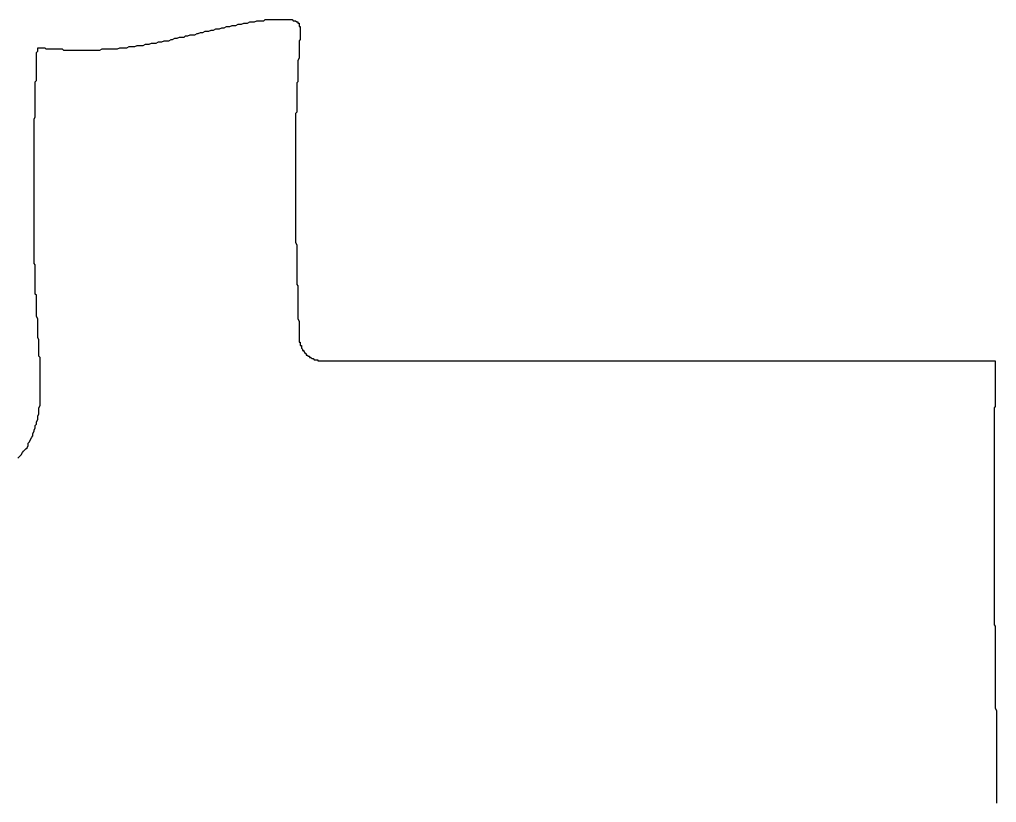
# Model space of a CAD drawing. Header units: millimetres. Extents: x 111 to 2999, y 81 to 1941.
# Drawn here: x 999.8 to 1008.13, y 1522.18 to 1528.85 of the extents above; entities that cross this region are included whole.
import ezdxf

# ---------------------------------------------------------------- set-up
doc = ezdxf.new("R2010")
doc.units = ezdxf.units.MM

msp = doc.modelspace()

# ---------------------------------------------------------------- linework, layer by layer
msp.add_polyline3d([(999.7798, 1525.1127, 0), (999.7998, 1525.1327, 0), (999.8098, 1525.1427, 0), (999.8198, 1525.1627, 0), (999.8298, 1525.1727, 0), (999.8498, 1525.1927, 0), (999.8598, 1525.2027, 0), (999.8698, 1525.2227, 0), (999.8698, 1525.2427, 0), (999.8798, 1525.2527, 0), (999.8898, 1525.2727, 0), (999.8998, 1525.2927, 0), (999.9098, 1525.3027, 0), (999.9098, 1525.3227, 0), (999.9198, 1525.3427, 0), (999.9198, 1525.3527, 0), (999.9298, 1525.3727, 0), (999.9298, 1525.3927, 0), (999.9398, 1525.4027, 0), (999.9398, 1525.4227, 0), (999.9498, 1525.4427, 0), (999.9498, 1525.4627, 0), (999.9498, 1525.4727, 0), (999.9598, 1525.4927, 0), (999.9598, 1525.5127, 0), (999.9598, 1525.5327, 0), (999.9598, 1525.5427, 0), (999.9698, 1525.5627, 0), (999.9698, 1525.5827, 0), (999.9698, 1525.6027, 0), (999.9698, 1525.6127, 0), (999.9698, 1525.6327, 0), (999.9698, 1525.6527, 0), (999.9698, 1525.6727, 0), (999.9698, 1525.6827, 0), (999.9698, 1525.7027, 0), (999.9698, 1525.7227, 0), (999.9698, 1525.7427, 0), (999.9698, 1525.7527, 0), (999.9698, 1525.7727, 0), (999.9698, 1525.7927, 0), (999.9698, 1525.8127, 0), (999.9698, 1525.8327, 0), (999.9698, 1525.8427, 0), (999.9698, 1525.8627, 0), (999.9698, 1525.8827, 0), (999.9698, 1525.9027, 0), (999.9698, 1525.9127, 0), (999.9698, 1525.9327, 0), (999.9698, 1525.9527, 0), (999.9698, 1525.9727, 0), (999.9598, 1525.9827, 0), (999.9598, 1526.0027, 0), (999.9598, 1526.0227, 0), (999.9598, 1526.0427, 0), (999.9598, 1526.0527, 0), (999.9598, 1526.0727, 0), (999.9598, 1526.0927, 0), (999.9598, 1526.1027, 0), (999.9598, 1526.1227, 0), (999.9498, 1526.1427, 0), (999.9498, 1526.1627, 0), (999.9498, 1526.1727, 0), (999.9498, 1526.1927, 0), (999.9498, 1526.2127, 0), (999.9498, 1526.2227, 0), (999.9498, 1526.2427, 0), (999.9498, 1526.2527, 0), (999.9498, 1526.2727, 0), (999.9498, 1526.2927, 0), (999.9498, 1526.3027, 0), (999.9398, 1526.3227, 0), (999.9398, 1526.3427, 0), (999.9398, 1526.3527, 0), (999.9398, 1526.3727, 0), (999.9398, 1526.3827, 0), (999.9398, 1526.4027, 0), (999.9398, 1526.4227, 0), (999.9398, 1526.4327, 0), (999.9398, 1526.4527, 0), (999.9398, 1526.4627, 0), (999.9398, 1526.4827, 0), (999.9398, 1526.5027, 0), (999.9298, 1526.5127, 0), (999.9298, 1526.5327, 0), (999.9298, 1526.5427, 0), (999.9298, 1526.5627, 0), (999.9298, 1526.5727, 0), (999.9298, 1526.5927, 0), (999.9298, 1526.6127, 0), (999.9298, 1526.6227, 0), (999.9298, 1526.6427, 0), (999.9298, 1526.6527, 0), (999.9298, 1526.6727, 0), (999.9298, 1526.6827, 0), (999.9298, 1526.7027, 0), (999.9298, 1526.7127, 0), (999.9298, 1526.7327, 0), (999.9298, 1526.7427, 0), (999.9298, 1526.7627, 0), (999.9198, 1526.7727, 0), (999.9198, 1526.7927, 0), (999.9198, 1526.8027, 0), (999.9198, 1526.8227, 0), (999.9198, 1526.8327, 0), (999.9198, 1526.8527, 0), (999.9198, 1526.8627, 0), (999.9198, 1526.8827, 0), (999.9198, 1526.8927, 0), (999.9198, 1526.9127, 0), (999.9198, 1526.9227, 0), (999.9198, 1526.9427, 0), (999.9198, 1526.9527, 0), (999.9198, 1526.9727, 0), (999.9198, 1526.9827, 0), (999.9198, 1527.0027, 0), (999.9198, 1527.0127, 0), (999.9198, 1527.0327, 0), (999.9198, 1527.0427, 0), (999.9198, 1527.0527, 0), (999.9198, 1527.0727, 0), (999.9198, 1527.0827, 0), (999.9198, 1527.1027, 0), (999.9198, 1527.1127, 0), (999.9198, 1527.1327, 0), (999.9198, 1527.1427, 0), (999.9198, 1527.1527, 0), (999.9198, 1527.1727, 0), (999.9198, 1527.1827, 0), (999.9198, 1527.2027, 0), (999.9198, 1527.2127, 0), (999.9198, 1527.2327, 0), (999.9198, 1527.2427, 0), (999.9198, 1527.2527, 0), (999.9198, 1527.2727, 0), (999.9198, 1527.2827, 0), (999.9198, 1527.3027, 0), (999.9198, 1527.3127, 0), (999.9198, 1527.3227, 0), (999.9198, 1527.3427, 0), (999.9198, 1527.3527, 0), (999.9198, 1527.3627, 0), (999.9198, 1527.3827, 0), (999.9198, 1527.3927, 0), (999.9198, 1527.4127, 0), (999.9198, 1527.4227, 0), (999.9198, 1527.4327, 0), (999.9198, 1527.4527, 0), (999.9198, 1527.4627, 0), (999.9198, 1527.4727, 0), (999.9198, 1527.4927, 0), (999.9198, 1527.5027, 0), (999.9198, 1527.5227, 0), (999.9198, 1527.5327, 0), (999.9198, 1527.5427, 0), (999.9198, 1527.5627, 0), (999.9198, 1527.5727, 0), (999.9198, 1527.5827, 0), (999.9198, 1527.6027, 0), (999.9198, 1527.6127, 0), (999.9198, 1527.6227, 0), (999.9198, 1527.6427, 0), (999.9198, 1527.6527, 0), (999.9198, 1527.6627, 0), (999.9198, 1527.6827, 0), (999.9198, 1527.6927, 0), (999.9198, 1527.7027, 0), (999.9198, 1527.7227, 0), (999.9198, 1527.7327, 0), (999.9198, 1527.7427, 0), (999.9198, 1527.7627, 0), (999.9198, 1527.7727, 0), (999.9198, 1527.7827, 0), (999.9198, 1527.8027, 0), (999.9198, 1527.8127, 0), (999.9198, 1527.8227, 0), (999.9198, 1527.8327, 0), (999.9198, 1527.8527, 0), (999.9198, 1527.8627, 0), (999.9198, 1527.8727, 0), (999.9198, 1527.8927, 0), (999.9198, 1527.9027, 0), (999.9198, 1527.9127, 0), (999.9198, 1527.9327, 0), (999.9198, 1527.9427, 0), (999.9198, 1527.9527, 0), (999.9198, 1527.9627, 0), (999.9198, 1527.9827, 0), (999.9198, 1527.9927, 0), (999.9198, 1528.0027, 0), (999.9298, 1528.0227, 0), (999.9298, 1528.0327, 0), (999.9298, 1528.0427, 0), (999.9298, 1528.0527, 0), (999.9298, 1528.0727, 0), (999.9298, 1528.0827, 0), (999.9298, 1528.0927, 0), (999.9298, 1528.1127, 0), (999.9298, 1528.1227, 0), (999.9298, 1528.1327, 0), (999.9298, 1528.1427, 0), (999.9298, 1528.1627, 0), (999.9298, 1528.1727, 0), (999.9298, 1528.1827, 0), (999.9298, 1528.1927, 0), (999.9298, 1528.2127, 0), (999.9298, 1528.2227, 0), (999.9298, 1528.2327, 0), (999.9298, 1528.2527, 0), (999.9298, 1528.2627, 0), (999.9298, 1528.2727, 0), (999.9298, 1528.2827, 0), (999.9298, 1528.3027, 0), (999.9298, 1528.3127, 0), (999.9298, 1528.3227, 0), (999.9398, 1528.3327, 0), (999.9398, 1528.3527, 0), (999.9398, 1528.3627, 0), (999.9398, 1528.3727, 0), (999.9398, 1528.3827, 0), (999.9398, 1528.4027, 0), (999.9398, 1528.4127, 0), (999.9398, 1528.4227, 0), (999.9398, 1528.4327, 0), (999.9398, 1528.4527, 0), (999.9398, 1528.4627, 0), (999.9398, 1528.4727, 0), (999.9398, 1528.4827, 0), (999.9398, 1528.5027, 0), (999.9398, 1528.5127, 0), (999.9398, 1528.5227, 0), (999.9398, 1528.5327, 0), (999.9398, 1528.5527, 0), (999.9398, 1528.5627, 0), (999.9398, 1528.5727, 0), (999.9498, 1528.5827, 0), (999.9498, 1528.6027, 0), (999.9498, 1528.6127, 0), (999.9598, 1528.6127, 0), (999.9698, 1528.6127, 0), (999.9798, 1528.6127, 0), (999.9998, 1528.6127, 0), (1000.0098, 1528.6127, 0), (1000.0198, 1528.6027, 0), (1000.0398, 1528.6027, 0), (1000.0498, 1528.6027, 0), (1000.0598, 1528.6027, 0), (1000.0798, 1528.6027, 0), (1000.0898, 1528.6027, 0), (1000.0998, 1528.6027, 0), (1000.1198, 1528.6027, 0), (1000.1298, 1528.6027, 0), (1000.1498, 1528.6027, 0), (1000.1598, 1528.6027, 0), (1000.1698, 1528.5927, 0), (1000.1898, 1528.5927, 0), (1000.1998, 1528.5927, 0), (1000.2198, 1528.5927, 0), (1000.2298, 1528.5927, 0), (1000.2398, 1528.5927, 0), (1000.2598, 1528.5927, 0), (1000.2698, 1528.5927, 0), (1000.2898, 1528.5927, 0), (1000.2998, 1528.5927, 0), (1000.3198, 1528.5927, 0), (1000.3298, 1528.5927, 0), (1000.3498, 1528.5927, 0), (1000.3598, 1528.5927, 0), (1000.3798, 1528.5927, 0), (1000.3898, 1528.5927, 0), (1000.4098, 1528.5927, 0), (1000.4198, 1528.5927, 0), (1000.4398, 1528.5927, 0), (1000.4498, 1528.5927, 0), (1000.4698, 1528.5927, 0), (1000.4798, 1528.5927, 0), (1000.4998, 1528.6027, 0), (1000.5198, 1528.6027, 0), (1000.5298, 1528.6027, 0), (1000.5498, 1528.6027, 0), (1000.5598, 1528.6027, 0), (1000.5798, 1528.6027, 0), (1000.5998, 1528.6027, 0), (1000.6098, 1528.6027, 0), (1000.6298, 1528.6027, 0), (1000.6498, 1528.6127, 0), (1000.6598, 1528.6127, 0), (1000.6798, 1528.6127, 0), (1000.6998, 1528.6127, 0), (1000.7098, 1528.6127, 0), (1000.7298, 1528.6227, 0), (1000.7498, 1528.6227, 0), (1000.7598, 1528.6227, 0), (1000.7798, 1528.6227, 0), (1000.7998, 1528.6327, 0), (1000.8198, 1528.6327, 0), (1000.8298, 1528.6327, 0), (1000.8498, 1528.6327, 0), (1000.8698, 1528.6427, 0), (1000.8898, 1528.6427, 0), (1000.8998, 1528.6427, 0), (1000.9198, 1528.6527, 0), (1000.9398, 1528.6527, 0), (1000.9598, 1528.6527, 0), (1000.9798, 1528.6627, 0), (1000.9898, 1528.6627, 0), (1001.0098, 1528.6627, 0), (1001.0298, 1528.6727, 0), (1001.0498, 1528.6727, 0), (1001.0698, 1528.6727, 0), (1001.0898, 1528.6827, 0), (1001.0998, 1528.6827, 0), (1001.1198, 1528.6927, 0), (1001.1398, 1528.6927, 0), (1001.1598, 1528.7027, 0), (1001.1798, 1528.7027, 0), (1001.1998, 1528.7027, 0), (1001.2098, 1528.7127, 0), (1001.2298, 1528.7127, 0), (1001.2498, 1528.7227, 0), (1001.2698, 1528.7227, 0), (1001.2898, 1528.7227, 0), (1001.3098, 1528.7327, 0), (1001.3198, 1528.7327, 0), (1001.3398, 1528.7427, 0), (1001.3598, 1528.7427, 0), (1001.3798, 1528.7527, 0), (1001.3998, 1528.7527, 0), (1001.4098, 1528.7527, 0), (1001.4298, 1528.7627, 0), (1001.4498, 1528.7627, 0), (1001.4698, 1528.7727, 0), (1001.4898, 1528.7727, 0), (1001.4998, 1528.7727, 0), (1001.5198, 1528.7827, 0), (1001.5398, 1528.7827, 0), (1001.5598, 1528.7927, 0), (1001.5698, 1528.7927, 0), (1001.5898, 1528.7927, 0), (1001.6098, 1528.8027, 0), (1001.6198, 1528.8027, 0), (1001.6398, 1528.8027, 0), (1001.6598, 1528.8127, 0), (1001.6698, 1528.8127, 0), (1001.6898, 1528.8127, 0), (1001.7098, 1528.8227, 0), (1001.7198, 1528.8227, 0), (1001.7398, 1528.8227, 0), (1001.7598, 1528.8327, 0), (1001.7698, 1528.8327, 0), (1001.7898, 1528.8327, 0), (1001.7998, 1528.8327, 0), (1001.8198, 1528.8427, 0), (1001.8298, 1528.8427, 0), (1001.8498, 1528.8427, 0), (1001.8598, 1528.8427, 0), (1001.8798, 1528.8427, 0), (1001.8898, 1528.8527, 0), (1001.8998, 1528.8527, 0), (1001.9198, 1528.8527, 0), (1001.9298, 1528.8527, 0), (1001.9398, 1528.8527, 0), (1001.9598, 1528.8527, 0), (1001.9698, 1528.8527, 0), (1001.9798, 1528.8527, 0), (1001.9898, 1528.8527, 0), (1002.0098, 1528.8527, 0), (1002.0198, 1528.8527, 0), (1002.0298, 1528.8527, 0), (1002.0398, 1528.8527, 0), (1002.0498, 1528.8527, 0), (1002.0598, 1528.8527, 0), (1002.0698, 1528.8527, 0), (1002.0798, 1528.8527, 0), (1002.0898, 1528.8527, 0), (1002.0998, 1528.8527, 0), (1002.0998, 1528.8527, 0), (1002.1098, 1528.8527, 0), (1002.1198, 1528.8527, 0), (1002.1298, 1528.8427, 0), (1002.1298, 1528.8427, 0), (1002.1398, 1528.8427, 0), (1002.1398, 1528.8427, 0), (1002.1498, 1528.8427, 0), (1002.1498, 1528.8427, 0), (1002.1598, 1528.8327, 0), (1002.1598, 1528.8327, 0), (1002.1598, 1528.8327, 0), (1002.1598, 1528.8327, 0), (1002.1698, 1528.8327, 0), (1002.1698, 1528.8327, 0), (1002.1698, 1528.8327, 0), (1002.1698, 1528.8327, 0), (1002.1698, 1528.8327, 0), (1002.1698, 1528.8227, 0), (1002.1698, 1528.8227, 0), (1002.1698, 1528.8227, 0), (1002.1798, 1528.8227, 0), (1002.1798, 1528.8227, 0), (1002.1798, 1528.8227, 0), (1002.1798, 1528.8227, 0), (1002.1798, 1528.8227, 0), (1002.1798, 1528.8227, 0), (1002.1798, 1528.8227, 0), (1002.1798, 1528.8227, 0), (1002.1798, 1528.8127, 0), (1002.1798, 1528.8127, 0), (1002.1798, 1528.8127, 0), (1002.1798, 1528.8027, 0), (1002.1798, 1528.8027, 0), (1002.1798, 1528.7927, 0), (1002.1898, 1528.7927, 0), (1002.1898, 1528.7827, 0), (1002.1898, 1528.7727, 0), (1002.1898, 1528.7627, 0), (1002.1898, 1528.7527, 0), (1002.1898, 1528.7427, 0), (1002.1898, 1528.7327, 0), (1002.1898, 1528.7227, 0), (1002.1898, 1528.7127, 0), (1002.1898, 1528.6927, 0), (1002.1898, 1528.6827, 0), (1002.1798, 1528.6727, 0), (1002.1798, 1528.6527, 0), (1002.1798, 1528.6427, 0), (1002.1798, 1528.6227, 0), (1002.1798, 1528.6127, 0), (1002.1798, 1528.5927, 0), (1002.1798, 1528.5827, 0), (1002.1798, 1528.5627, 0), (1002.1798, 1528.5527, 0), (1002.1798, 1528.5327, 0), (1002.1798, 1528.5227, 0), (1002.1698, 1528.5027, 0), (1002.1698, 1528.4927, 0), (1002.1698, 1528.4727, 0), (1002.1698, 1528.4627, 0), (1002.1698, 1528.4427, 0), (1002.1698, 1528.4327, 0), (1002.1698, 1528.4127, 0), (1002.1698, 1528.4027, 0), (1002.1698, 1528.3827, 0), (1002.1698, 1528.3727, 0), (1002.1698, 1528.3527, 0), (1002.1698, 1528.3427, 0), (1002.1698, 1528.3227, 0), (1002.1598, 1528.3127, 0), (1002.1598, 1528.2927, 0), (1002.1598, 1528.2827, 0), (1002.1598, 1528.2627, 0), (1002.1598, 1528.2527, 0), (1002.1598, 1528.2427, 0), (1002.1598, 1528.2227, 0), (1002.1598, 1528.2127, 0), (1002.1598, 1528.1927, 0), (1002.1598, 1528.1827, 0), (1002.1598, 1528.1627, 0), (1002.1598, 1528.1527, 0), (1002.1598, 1528.1327, 0), (1002.1598, 1528.1227, 0), (1002.1598, 1528.1027, 0), (1002.1598, 1528.0927, 0), (1002.1598, 1528.0727, 0), (1002.1598, 1528.0627, 0), (1002.1498, 1528.0527, 0), (1002.1498, 1528.0327, 0), (1002.1498, 1528.0227, 0), (1002.1498, 1528.0027, 0), (1002.1498, 1527.9927, 0), (1002.1498, 1527.9727, 0), (1002.1498, 1527.9627, 0), (1002.1498, 1527.9427, 0), (1002.1498, 1527.9327, 0), (1002.1498, 1527.9127, 0), (1002.1498, 1527.9027, 0), (1002.1498, 1527.8927, 0), (1002.1498, 1527.8727, 0), (1002.1498, 1527.8627, 0), (1002.1498, 1527.8427, 0), (1002.1498, 1527.8327, 0), (1002.1498, 1527.8127, 0), (1002.1498, 1527.8027, 0), (1002.1498, 1527.7927, 0), (1002.1498, 1527.7727, 0), (1002.1498, 1527.7627, 0), (1002.1498, 1527.7427, 0), (1002.1498, 1527.7327, 0), (1002.1498, 1527.7127, 0), (1002.1498, 1527.7027, 0), (1002.1498, 1527.6927, 0), (1002.1498, 1527.6727, 0), (1002.1498, 1527.6627, 0), (1002.1498, 1527.6427, 0), (1002.1498, 1527.6327, 0), (1002.1498, 1527.6227, 0), (1002.1498, 1527.6027, 0), (1002.1498, 1527.5927, 0), (1002.1498, 1527.5727, 0), (1002.1498, 1527.5627, 0), (1002.1498, 1527.5427, 0), (1002.1498, 1527.5327, 0), (1002.1498, 1527.5227, 0), (1002.1498, 1527.5027, 0), (1002.1498, 1527.4927, 0), (1002.1498, 1527.4727, 0), (1002.1498, 1527.4627, 0), (1002.1498, 1527.4527, 0), (1002.1498, 1527.4327, 0), (1002.1498, 1527.4227, 0), (1002.1498, 1527.4027, 0), (1002.1498, 1527.3927, 0), (1002.1498, 1527.3827, 0), (1002.1498, 1527.3627, 0), (1002.1498, 1527.3527, 0), (1002.1498, 1527.3327, 0), (1002.1498, 1527.3227, 0), (1002.1498, 1527.3127, 0), (1002.1498, 1527.2927, 0), (1002.1498, 1527.2827, 0), (1002.1498, 1527.2627, 0), (1002.1498, 1527.2527, 0), (1002.1498, 1527.2427, 0), (1002.1498, 1527.2227, 0), (1002.1498, 1527.2127, 0), (1002.1498, 1527.2027, 0), (1002.1498, 1527.1827, 0), (1002.1498, 1527.1727, 0), (1002.1498, 1527.1527, 0), (1002.1498, 1527.1427, 0), (1002.1498, 1527.1327, 0), (1002.1498, 1527.1127, 0), (1002.1498, 1527.1027, 0), (1002.1498, 1527.0927, 0), (1002.1498, 1527.0727, 0), (1002.1498, 1527.0627, 0), (1002.1498, 1527.0427, 0), (1002.1498, 1527.0327, 0), (1002.1498, 1527.0227, 0), (1002.1498, 1527.0027, 0), (1002.1498, 1526.9927, 0), (1002.1498, 1526.9827, 0), (1002.1498, 1526.9627, 0), (1002.1498, 1526.9527, 0), (1002.1598, 1526.9327, 0), (1002.1598, 1526.9227, 0), (1002.1598, 1526.9127, 0), (1002.1598, 1526.8927, 0), (1002.1598, 1526.8827, 0), (1002.1598, 1526.8727, 0), (1002.1598, 1526.8527, 0), (1002.1598, 1526.8427, 0), (1002.1598, 1526.8227, 0), (1002.1598, 1526.8127, 0), (1002.1598, 1526.8027, 0), (1002.1598, 1526.7827, 0), (1002.1598, 1526.7727, 0), (1002.1598, 1526.7627, 0), (1002.1598, 1526.7427, 0), (1002.1598, 1526.7327, 0), (1002.1598, 1526.7227, 0), (1002.1598, 1526.7027, 0), (1002.1598, 1526.6927, 0), (1002.1598, 1526.6727, 0), (1002.1598, 1526.6627, 0), (1002.1598, 1526.6527, 0), (1002.1598, 1526.6327, 0), (1002.1598, 1526.6227, 0), (1002.1598, 1526.6127, 0), (1002.1598, 1526.5927, 0), (1002.1698, 1526.5827, 0), (1002.1698, 1526.5727, 0), (1002.1698, 1526.5527, 0), (1002.1698, 1526.5427, 0), (1002.1698, 1526.5327, 0), (1002.1698, 1526.5127, 0), (1002.1698, 1526.5027, 0), (1002.1698, 1526.4927, 0), (1002.1698, 1526.4727, 0), (1002.1698, 1526.4627, 0), (1002.1698, 1526.4427, 0), (1002.1698, 1526.4327, 0), (1002.1698, 1526.4227, 0), (1002.1698, 1526.4027, 0), (1002.1698, 1526.3927, 0), (1002.1698, 1526.3827, 0), (1002.1698, 1526.3627, 0), (1002.1698, 1526.3527, 0), (1002.1698, 1526.3427, 0), (1002.1698, 1526.3227, 0), (1002.1698, 1526.3127, 0), (1002.1698, 1526.3027, 0), (1002.1798, 1526.2827, 0), (1002.1798, 1526.2727, 0), (1002.1798, 1526.2627, 0), (1002.1798, 1526.2427, 0), (1002.1798, 1526.2327, 0), (1002.1798, 1526.2227, 0), (1002.1798, 1526.2027, 0), (1002.1798, 1526.1927, 0), (1002.1798, 1526.1727, 0), (1002.1798, 1526.1627, 0), (1002.1798, 1526.1527, 0), (1002.1798, 1526.1327, 0), (1002.1798, 1526.1327, 0), (1002.1798, 1526.1327, 0), (1002.1798, 1526.1327, 0), (1002.1798, 1526.1227, 0), (1002.1798, 1526.1227, 0), (1002.1798, 1526.1227, 0), (1002.1798, 1526.1227, 0), (1002.1798, 1526.1127, 0), (1002.1798, 1526.1127, 0), (1002.1798, 1526.1127, 0), (1002.1798, 1526.1127, 0), (1002.1798, 1526.1027, 0), (1002.1798, 1526.1027, 0), (1002.1898, 1526.1027, 0), (1002.1898, 1526.0927, 0), (1002.1898, 1526.0927, 0), (1002.1898, 1526.0927, 0), (1002.1898, 1526.0927, 0), (1002.1898, 1526.0827, 0), (1002.1898, 1526.0827, 0), (1002.1898, 1526.0827, 0), (1002.1898, 1526.0827, 0), (1002.1898, 1526.0727, 0), (1002.1898, 1526.0727, 0), (1002.1898, 1526.0727, 0), (1002.1998, 1526.0727, 0), (1002.1998, 1526.0627, 0), (1002.1998, 1526.0627, 0), (1002.1998, 1526.0627, 0), (1002.1998, 1526.0627, 0), (1002.1998, 1526.0527, 0), (1002.1998, 1526.0527, 0), (1002.1998, 1526.0527, 0), (1002.1998, 1526.0527, 0), (1002.2098, 1526.0427, 0), (1002.2098, 1526.0427, 0), (1002.2098, 1526.0427, 0), (1002.2098, 1526.0427, 0), (1002.2098, 1526.0327, 0), (1002.2098, 1526.0327, 0), (1002.2198, 1526.0327, 0), (1002.2198, 1526.0327, 0), (1002.2198, 1526.0227, 0), (1002.2198, 1526.0227, 0), (1002.2198, 1526.0227, 0), (1002.2198, 1526.0227, 0), (1002.2298, 1526.0127, 0), (1002.2298, 1526.0127, 0), (1002.2298, 1526.0127, 0), (1002.2298, 1526.0127, 0), (1002.2298, 1526.0127, 0), (1002.2398, 1526.0027, 0), (1002.2398, 1526.0027, 0), (1002.2398, 1526.0027, 0), (1002.2398, 1526.0027, 0), (1002.2398, 1525.9927, 0), (1002.2498, 1525.9927, 0), (1002.2498, 1525.9927, 0), (1002.2498, 1525.9927, 0), (1002.2498, 1525.9927, 0), (1002.2498, 1525.9927, 0), (1002.2598, 1525.9827, 0), (1002.2598, 1525.9827, 0), (1002.2598, 1525.9827, 0), (1002.2598, 1525.9827, 0), (1002.2698, 1525.9827, 0), (1002.2698, 1525.9727, 0), (1002.2698, 1525.9727, 0), (1002.2698, 1525.9727, 0), (1002.2798, 1525.9727, 0), (1002.2798, 1525.9727, 0), (1002.2798, 1525.9727, 0), (1002.2798, 1525.9727, 0), (1002.2898, 1525.9627, 0), (1002.2898, 1525.9627, 0), (1002.2898, 1525.9627, 0), (1002.2898, 1525.9627, 0), (1002.2998, 1525.9627, 0), (1002.2998, 1525.9627, 0), (1002.2998, 1525.9627, 0), (1002.2998, 1525.9627, 0), (1002.3098, 1525.9527, 0), (1002.3098, 1525.9527, 0), (1002.3098, 1525.9527, 0), (1002.3098, 1525.9527, 0), (1002.3198, 1525.9527, 0), (1002.3198, 1525.9527, 0), (1002.3198, 1525.9527, 0), (1002.3298, 1525.9527, 0), (1002.3298, 1525.9527, 0), (1002.3298, 1525.9527, 0), (1002.3298, 1525.9527, 0), (1002.3398, 1525.9527, 0), (1002.3398, 1525.9527, 0), (1002.3398, 1525.9427, 0), (1002.3398, 1525.9427, 0), (1002.3498, 1525.9427, 0), (1002.3498, 1525.9427, 0), (1002.3498, 1525.9427, 0), (1002.3498, 1525.9427, 0), (1002.3598, 1525.9427, 0), (1002.3598, 1525.9427, 0), (1002.3598, 1525.9427, 0), (1002.3598, 1525.9427, 0), (1002.3698, 1525.9427, 0), (1002.3698, 1525.9427, 0), (1002.3698, 1525.9427, 0), (1002.3798, 1525.9427, 0), (1002.3798, 1525.9427, 0), (1002.3798, 1525.9427, 0), (1002.3898, 1525.9427, 0), (1002.4098, 1525.9427, 0), (1002.4198, 1525.9427, 0), (1002.4298, 1525.9427, 0), (1002.4498, 1525.9427, 0), (1002.4598, 1525.9427, 0), (1002.4798, 1525.9427, 0), (1002.4898, 1525.9427, 0), (1002.4998, 1525.9427, 0), (1002.5198, 1525.9427, 0), (1002.5298, 1525.9427, 0), (1002.5498, 1525.9427, 0), (1002.5598, 1525.9427, 0), (1002.5698, 1525.9427, 0), (1002.5898, 1525.9427, 0), (1002.5998, 1525.9427, 0), (1002.6098, 1525.9427, 0), (1002.6298, 1525.9427, 0), (1002.6398, 1525.9427, 0), (1002.6598, 1525.9427, 0), (1002.6698, 1525.9427, 0), (1002.6798, 1525.9427, 0), (1002.6998, 1525.9427, 0), (1002.7098, 1525.9427, 0), (1002.7298, 1525.9427, 0), (1002.7398, 1525.9427, 0), (1002.7498, 1525.9427, 0), (1002.7698, 1525.9427, 0), (1002.7798, 1525.9427, 0), (1002.7998, 1525.9427, 0), (1002.8098, 1525.9427, 0), (1002.8198, 1525.9427, 0), (1002.8398, 1525.9427, 0), (1002.8498, 1525.9427, 0), (1002.8698, 1525.9427, 0), (1002.8798, 1525.9427, 0), (1002.8898, 1525.9427, 0), (1002.9098, 1525.9427, 0), (1002.9198, 1525.9427, 0), (1002.9398, 1525.9427, 0), (1002.9498, 1525.9427, 0), (1002.9598, 1525.9427, 0), (1002.9798, 1525.9427, 0), (1002.9898, 1525.9427, 0), (1003.0098, 1525.9427, 0), (1003.0198, 1525.9427, 0), (1003.0298, 1525.9427, 0), (1003.0498, 1525.9427, 0), (1003.0598, 1525.9427, 0), (1003.0698, 1525.9427, 0), (1003.0898, 1525.9427, 0), (1003.0998, 1525.9427, 0), (1003.1198, 1525.9427, 0), (1003.1298, 1525.9427, 0), (1003.1398, 1525.9427, 0), (1003.1598, 1525.9427, 0), (1003.1698, 1525.9427, 0), (1003.1898, 1525.9427, 0), (1003.1998, 1525.9427, 0), (1003.2098, 1525.9427, 0), (1003.2298, 1525.9427, 0), (1003.2398, 1525.9427, 0), (1003.2598, 1525.9427, 0), (1003.2698, 1525.9427, 0), (1003.2798, 1525.9427, 0), (1003.2998, 1525.9427, 0), (1003.3098, 1525.9427, 0), (1003.3298, 1525.9427, 0), (1003.3398, 1525.9427, 0), (1003.3498, 1525.9427, 0), (1003.3698, 1525.9427, 0), (1003.3798, 1525.9427, 0), (1003.3998, 1525.9427, 0), (1003.4098, 1525.9427, 0), (1003.4198, 1525.9427, 0), (1003.4398, 1525.9427, 0), (1003.4498, 1525.9427, 0), (1003.4598, 1525.9427, 0), (1003.4798, 1525.9427, 0), (1003.4898, 1525.9427, 0), (1003.5098, 1525.9427, 0), (1003.5198, 1525.9427, 0), (1003.5298, 1525.9427, 0), (1003.5498, 1525.9427, 0), (1003.5598, 1525.9427, 0), (1003.5798, 1525.9427, 0), (1003.5898, 1525.9427, 0), (1003.5998, 1525.9427, 0), (1003.6198, 1525.9427, 0), (1003.6298, 1525.9427, 0), (1003.6498, 1525.9427, 0), (1003.6598, 1525.9427, 0), (1003.6698, 1525.9427, 0), (1003.6898, 1525.9427, 0), (1003.6998, 1525.9427, 0), (1003.7198, 1525.9427, 0), (1003.7298, 1525.9427, 0), (1003.7398, 1525.9427, 0), (1003.7598, 1525.9427, 0), (1003.7698, 1525.9427, 0), (1003.7898, 1525.9427, 0), (1003.7998, 1525.9427, 0), (1003.8098, 1525.9427, 0), (1003.8298, 1525.9427, 0), (1003.8398, 1525.9427, 0), (1003.8598, 1525.9427, 0), (1003.8698, 1525.9427, 0), (1003.8798, 1525.9427, 0), (1003.8998, 1525.9427, 0), (1003.9098, 1525.9427, 0), (1003.9198, 1525.9427, 0), (1003.9398, 1525.9427, 0), (1003.9498, 1525.9427, 0), (1003.9698, 1525.9427, 0), (1003.9798, 1525.9427, 0), (1003.9898, 1525.9427, 0), (1004.0098, 1525.9427, 0), (1004.0198, 1525.9427, 0), (1004.0398, 1525.9427, 0), (1004.0498, 1525.9427, 0), (1004.0598, 1525.9427, 0), (1004.0798, 1525.9427, 0), (1004.0898, 1525.9427, 0), (1004.1098, 1525.9427, 0), (1004.1198, 1525.9427, 0), (1004.1298, 1525.9427, 0), (1004.1498, 1525.9427, 0), (1004.1598, 1525.9427, 0), (1004.1798, 1525.9427, 0), (1004.1898, 1525.9427, 0), (1004.1998, 1525.9427, 0), (1004.2198, 1525.9427, 0), (1004.2298, 1525.9427, 0), (1004.2498, 1525.9427, 0), (1004.2598, 1525.9427, 0), (1004.2698, 1525.9427, 0), (1004.2898, 1525.9427, 0), (1004.2998, 1525.9427, 0), (1004.3198, 1525.9427, 0), (1004.3298, 1525.9427, 0), (1004.3398, 1525.9427, 0), (1004.3598, 1525.9427, 0), (1004.3698, 1525.9427, 0), (1004.3798, 1525.9427, 0), (1004.3998, 1525.9427, 0), (1004.4098, 1525.9427, 0), (1004.4298, 1525.9427, 0), (1004.4398, 1525.9427, 0), (1004.4498, 1525.9427, 0), (1004.4698, 1525.9427, 0), (1004.4798, 1525.9427, 0), (1004.4998, 1525.9427, 0), (1004.5098, 1525.9427, 0), (1004.5198, 1525.9427, 0), (1004.5398, 1525.9427, 0), (1004.5498, 1525.9427, 0), (1004.5698, 1525.9427, 0), (1004.5798, 1525.9427, 0), (1004.5898, 1525.9427, 0), (1004.6098, 1525.9427, 0), (1004.6198, 1525.9427, 0), (1004.6398, 1525.9427, 0), (1004.6498, 1525.9427, 0), (1004.6598, 1525.9427, 0), (1004.6798, 1525.9427, 0), (1004.6898, 1525.9427, 0), (1004.7098, 1525.9427, 0), (1004.7198, 1525.9427, 0), (1004.7298, 1525.9427, 0), (1004.7498, 1525.9427, 0), (1004.7598, 1525.9427, 0), (1004.7798, 1525.9427, 0), (1004.7898, 1525.9427, 0), (1004.7998, 1525.9427, 0), (1004.8198, 1525.9427, 0), (1004.8298, 1525.9427, 0), (1004.8398, 1525.9427, 0), (1004.8598, 1525.9427, 0), (1004.8698, 1525.9427, 0), (1004.8898, 1525.9427, 0), (1004.8998, 1525.9427, 0), (1004.9098, 1525.9427, 0), (1004.9298, 1525.9427, 0), (1004.9398, 1525.9427, 0), (1004.9598, 1525.9427, 0), (1004.9698, 1525.9427, 0), (1004.9798, 1525.9427, 0), (1004.9998, 1525.9427, 0), (1005.0098, 1525.9427, 0), (1005.0298, 1525.9427, 0), (1005.0398, 1525.9427, 0), (1005.0498, 1525.9427, 0), (1005.0698, 1525.9427, 0), (1005.0798, 1525.9427, 0), (1005.0998, 1525.9427, 0), (1005.1098, 1525.9427, 0), (1005.1198, 1525.9427, 0), (1005.1398, 1525.9427, 0), (1005.1498, 1525.9427, 0), (1005.1698, 1525.9427, 0), (1005.1798, 1525.9427, 0), (1005.1898, 1525.9427, 0), (1005.2098, 1525.9427, 0), (1005.2198, 1525.9427, 0), (1005.2398, 1525.9427, 0), (1005.2498, 1525.9427, 0), (1005.2598, 1525.9427, 0), (1005.2798, 1525.9427, 0), (1005.2898, 1525.9427, 0), (1005.2998, 1525.9427, 0), (1005.3198, 1525.9427, 0), (1005.3298, 1525.9427, 0), (1005.3498, 1525.9427, 0), (1005.3598, 1525.9427, 0), (1005.3698, 1525.9427, 0), (1005.3898, 1525.9427, 0), (1005.3998, 1525.9427, 0), (1005.4198, 1525.9427, 0), (1005.4298, 1525.9427, 0), (1005.4398, 1525.9427, 0), (1005.4598, 1525.9427, 0), (1005.4698, 1525.9427, 0), (1005.4898, 1525.9427, 0), (1005.4998, 1525.9427, 0), (1005.5098, 1525.9427, 0), (1005.5298, 1525.9427, 0), (1005.5398, 1525.9427, 0), (1005.5598, 1525.9427, 0), (1005.5698, 1525.9427, 0), (1005.5798, 1525.9427, 0), (1005.5998, 1525.9427, 0), (1005.6098, 1525.9427, 0), (1005.6298, 1525.9427, 0), (1005.6398, 1525.9427, 0), (1005.6498, 1525.9427, 0), (1005.6698, 1525.9427, 0), (1005.6798, 1525.9427, 0), (1005.6898, 1525.9427, 0), (1005.7098, 1525.9427, 0), (1005.7198, 1525.9427, 0), (1005.7398, 1525.9427, 0), (1005.7498, 1525.9427, 0), (1005.7598, 1525.9427, 0), (1005.7798, 1525.9427, 0), (1005.7898, 1525.9427, 0), (1005.8098, 1525.9427, 0), (1005.8198, 1525.9427, 0), (1005.8298, 1525.9427, 0), (1005.8498, 1525.9427, 0), (1005.8598, 1525.9427, 0), (1005.8798, 1525.9427, 0), (1005.8898, 1525.9427, 0), (1005.8998, 1525.9427, 0), (1005.9198, 1525.9427, 0), (1005.9298, 1525.9427, 0), (1005.9498, 1525.9427, 0), (1005.9598, 1525.9427, 0), (1005.9698, 1525.9427, 0), (1005.9898, 1525.9427, 0), (1005.9998, 1525.9427, 0), (1006.0198, 1525.9427, 0), (1006.0298, 1525.9427, 0), (1006.0398, 1525.9427, 0), (1006.0598, 1525.9427, 0), (1006.0698, 1525.9427, 0), (1006.0898, 1525.9427, 0), (1006.0998, 1525.9427, 0), (1006.1098, 1525.9427, 0), (1006.1298, 1525.9427, 0), (1006.1398, 1525.9427, 0), (1006.1498, 1525.9427, 0), (1006.1698, 1525.9427, 0), (1006.1798, 1525.9427, 0), (1006.1998, 1525.9427, 0), (1006.2098, 1525.9427, 0), (1006.2198, 1525.9427, 0), (1006.2398, 1525.9427, 0), (1006.2498, 1525.9427, 0), (1006.2698, 1525.9427, 0), (1006.2798, 1525.9427, 0), (1006.2898, 1525.9427, 0), (1006.3098, 1525.9427, 0), (1006.3198, 1525.9427, 0), (1006.3398, 1525.9427, 0), (1006.3498, 1525.9427, 0), (1006.3598, 1525.9427, 0), (1006.3798, 1525.9427, 0), (1006.3898, 1525.9427, 0), (1006.4098, 1525.9427, 0), (1006.4198, 1525.9427, 0), (1006.4298, 1525.9427, 0), (1006.4498, 1525.9427, 0), (1006.4598, 1525.9427, 0), (1006.4798, 1525.9427, 0), (1006.4898, 1525.9427, 0), (1006.4998, 1525.9427, 0), (1006.5198, 1525.9427, 0), (1006.5298, 1525.9427, 0), (1006.5498, 1525.9427, 0), (1006.5598, 1525.9427, 0), (1006.5698, 1525.9427, 0), (1006.5898, 1525.9427, 0), (1006.5998, 1525.9427, 0), (1006.6098, 1525.9427, 0), (1006.6298, 1525.9427, 0), (1006.6398, 1525.9427, 0), (1006.6598, 1525.9427, 0), (1006.6698, 1525.9427, 0), (1006.6798, 1525.9427, 0), (1006.6998, 1525.9427, 0), (1006.7098, 1525.9427, 0), (1006.7298, 1525.9427, 0), (1006.7398, 1525.9427, 0), (1006.7498, 1525.9427, 0), (1006.7698, 1525.9427, 0), (1006.7798, 1525.9427, 0), (1006.7998, 1525.9427, 0), (1006.8098, 1525.9427, 0), (1006.8198, 1525.9427, 0), (1006.8398, 1525.9427, 0), (1006.8498, 1525.9427, 0), (1006.8698, 1525.9427, 0), (1006.8798, 1525.9427, 0), (1006.8898, 1525.9427, 0), (1006.9098, 1525.9427, 0), (1006.9198, 1525.9427, 0), (1006.9398, 1525.9427, 0), (1006.9498, 1525.9427, 0), (1006.9598, 1525.9427, 0), (1006.9798, 1525.9427, 0), (1006.9898, 1525.9427, 0), (1007.0098, 1525.9427, 0), (1007.0198, 1525.9427, 0), (1007.0298, 1525.9427, 0), (1007.0498, 1525.9427, 0), (1007.0598, 1525.9427, 0), (1007.0698, 1525.9427, 0), (1007.0898, 1525.9427, 0), (1007.0998, 1525.9427, 0), (1007.1198, 1525.9427, 0), (1007.1298, 1525.9427, 0), (1007.1398, 1525.9427, 0), (1007.1598, 1525.9427, 0), (1007.1698, 1525.9427, 0), (1007.1898, 1525.9427, 0), (1007.1998, 1525.9427, 0), (1007.2098, 1525.9427, 0), (1007.2298, 1525.9427, 0), (1007.2398, 1525.9427, 0), (1007.2598, 1525.9427, 0), (1007.2698, 1525.9427, 0), (1007.2798, 1525.9427, 0), (1007.2998, 1525.9427, 0), (1007.3098, 1525.9427, 0), (1007.3298, 1525.9427, 0), (1007.3398, 1525.9427, 0), (1007.3498, 1525.9427, 0), (1007.3698, 1525.9427, 0), (1007.3798, 1525.9427, 0), (1007.3998, 1525.9427, 0), (1007.4098, 1525.9427, 0), (1007.4198, 1525.9427, 0), (1007.4398, 1525.9427, 0), (1007.4498, 1525.9427, 0), (1007.4698, 1525.9427, 0), (1007.4798, 1525.9427, 0), (1007.4898, 1525.9427, 0), (1007.5098, 1525.9427, 0), (1007.5198, 1525.9427, 0), (1007.5298, 1525.9427, 0), (1007.5498, 1525.9427, 0), (1007.5598, 1525.9427, 0), (1007.5798, 1525.9427, 0), (1007.5898, 1525.9427, 0), (1007.5998, 1525.9427, 0), (1007.6198, 1525.9427, 0), (1007.6298, 1525.9427, 0), (1007.6498, 1525.9427, 0), (1007.6598, 1525.9427, 0), (1007.6698, 1525.9427, 0), (1007.6898, 1525.9427, 0), (1007.6998, 1525.9427, 0), (1007.7198, 1525.9427, 0), (1007.7298, 1525.9427, 0), (1007.7398, 1525.9427, 0), (1007.7598, 1525.9427, 0), (1007.7698, 1525.9427, 0), (1007.7898, 1525.9427, 0), (1007.7998, 1525.9427, 0), (1007.8098, 1525.9427, 0), (1007.8298, 1525.9427, 0), (1007.8398, 1525.9427, 0), (1007.8598, 1525.9427, 0), (1007.8698, 1525.9427, 0), (1007.8798, 1525.9427, 0), (1007.8998, 1525.9427, 0), (1007.9098, 1525.9427, 0), (1007.9198, 1525.9427, 0), (1007.9398, 1525.9427, 0), (1007.9498, 1525.9427, 0), (1007.9698, 1525.9427, 0), (1007.9798, 1525.9427, 0), (1007.9898, 1525.9427, 0), (1008.0098, 1525.9427, 0), (1008.0198, 1525.9427, 0), (1008.0398, 1525.9427, 0), (1008.0498, 1525.9427, 0), (1008.0598, 1525.9427, 0), (1008.0798, 1525.9427, 0), (1008.0898, 1525.9427, 0), (1008.1098, 1525.9427, 0), (1008.1198, 1525.9427, 0), (1008.1198, 1525.9327, 0), (1008.1198, 1525.9127, 0), (1008.1198, 1525.9027, 0), (1008.1198, 1525.8927, 0), (1008.1198, 1525.8727, 0), (1008.1198, 1525.8627, 0), (1008.1198, 1525.8527, 0), (1008.1198, 1525.8427, 0), (1008.1198, 1525.8227, 0), (1008.1198, 1525.8127, 0), (1008.1198, 1525.8027, 0), (1008.1198, 1525.7827, 0), (1008.1198, 1525.7727, 0), (1008.1198, 1525.7627, 0), (1008.1198, 1525.7427, 0), (1008.1198, 1525.7327, 0), (1008.1198, 1525.7227, 0), (1008.1198, 1525.7127, 0), (1008.1198, 1525.6927, 0), (1008.1198, 1525.6827, 0), (1008.1198, 1525.6727, 0), (1008.1198, 1525.6527, 0), (1008.1198, 1525.6427, 0), (1008.1198, 1525.6327, 0), (1008.1198, 1525.6127, 0), (1008.1198, 1525.6027, 0), (1008.1198, 1525.5927, 0), (1008.1198, 1525.5727, 0), (1008.1198, 1525.5627, 0), (1008.1198, 1525.5527, 0), (1008.1098, 1525.5427, 0), (1008.1098, 1525.5227, 0), (1008.1098, 1525.5127, 0), (1008.1098, 1525.5027, 0), (1008.1098, 1525.4827, 0), (1008.1098, 1525.4727, 0), (1008.1098, 1525.4627, 0), (1008.1098, 1525.4427, 0), (1008.1098, 1525.4327, 0), (1008.1098, 1525.4227, 0), (1008.1098, 1525.4027, 0), (1008.1098, 1525.3927, 0), (1008.1098, 1525.3827, 0), (1008.1098, 1525.3627, 0), (1008.1098, 1525.3527, 0), (1008.1098, 1525.3427, 0), (1008.1098, 1525.3227, 0), (1008.1098, 1525.3127, 0), (1008.1098, 1525.3027, 0), (1008.1098, 1525.2827, 0), (1008.1098, 1525.2727, 0), (1008.1098, 1525.2627, 0), (1008.1098, 1525.2527, 0), (1008.1098, 1525.2327, 0), (1008.1098, 1525.2227, 0), (1008.1098, 1525.2127, 0), (1008.1098, 1525.1927, 0), (1008.1098, 1525.1827, 0), (1008.1098, 1525.1727, 0), (1008.1098, 1525.1527, 0), (1008.1098, 1525.1427, 0), (1008.1098, 1525.1227, 0), (1008.1098, 1525.1127, 0), (1008.1098, 1525.1027, 0), (1008.1098, 1525.0827, 0), (1008.1098, 1525.0727, 0), (1008.1098, 1525.0627, 0), (1008.1098, 1525.0427, 0), (1008.1098, 1525.0327, 0), (1008.1098, 1525.0227, 0), (1008.1098, 1525.0027, 0), (1008.1098, 1524.9927, 0), (1008.1098, 1524.9827, 0), (1008.1098, 1524.9627, 0), (1008.1098, 1524.9527, 0), (1008.1098, 1524.9427, 0), (1008.1098, 1524.9227, 0), (1008.1098, 1524.9127, 0), (1008.1098, 1524.9027, 0), (1008.1098, 1524.8827, 0), (1008.1098, 1524.8727, 0), (1008.1098, 1524.8527, 0), (1008.1098, 1524.8427, 0), (1008.1098, 1524.8327, 0), (1008.1098, 1524.8127, 0), (1008.1098, 1524.8027, 0), (1008.1098, 1524.7927, 0), (1008.1098, 1524.7727, 0), (1008.1098, 1524.7627, 0), (1008.1098, 1524.7527, 0), (1008.1098, 1524.7327, 0), (1008.1098, 1524.7227, 0), (1008.1098, 1524.7027, 0), (1008.1098, 1524.6927, 0), (1008.1098, 1524.6827, 0), (1008.1098, 1524.6627, 0), (1008.1098, 1524.6527, 0), (1008.1098, 1524.6327, 0), (1008.1098, 1524.6227, 0), (1008.1098, 1524.6127, 0), (1008.1098, 1524.5927, 0), (1008.1098, 1524.5827, 0), (1008.1098, 1524.5727, 0), (1008.1098, 1524.5527, 0), (1008.1098, 1524.5427, 0), (1008.1098, 1524.5227, 0), (1008.1098, 1524.5127, 0), (1008.1098, 1524.5027, 0), (1008.1098, 1524.4827, 0), (1008.1098, 1524.4727, 0), (1008.1098, 1524.4527, 0), (1008.1098, 1524.4427, 0), (1008.1098, 1524.4227, 0), (1008.1098, 1524.4127, 0), (1008.1098, 1524.4027, 0), (1008.1098, 1524.3827, 0), (1008.1098, 1524.3727, 0), (1008.1098, 1524.3527, 0), (1008.1098, 1524.3427, 0), (1008.1098, 1524.3327, 0), (1008.1098, 1524.3127, 0), (1008.1098, 1524.3027, 0), (1008.1098, 1524.2827, 0), (1008.1098, 1524.2727, 0), (1008.1098, 1524.2527, 0), (1008.1098, 1524.2427, 0), (1008.1098, 1524.2227, 0), (1008.1098, 1524.2127, 0), (1008.1098, 1524.2027, 0), (1008.1098, 1524.1827, 0), (1008.1098, 1524.1727, 0), (1008.1098, 1524.1527, 0), (1008.1098, 1524.1427, 0), (1008.1098, 1524.1227, 0), (1008.1098, 1524.1127, 0), (1008.1098, 1524.0927, 0), (1008.1098, 1524.0827, 0), (1008.1098, 1524.0727, 0), (1008.1098, 1524.0527, 0), (1008.1098, 1524.0427, 0), (1008.1098, 1524.0227, 0), (1008.1098, 1524.0127, 0), (1008.1098, 1523.9927, 0), (1008.1098, 1523.9827, 0), (1008.1098, 1523.9627, 0), (1008.1098, 1523.9527, 0), (1008.1098, 1523.9327, 0), (1008.1098, 1523.9227, 0), (1008.1098, 1523.9027, 0), (1008.1098, 1523.8927, 0), (1008.1098, 1523.8727, 0), (1008.1098, 1523.8627, 0), (1008.1098, 1523.8427, 0), (1008.1098, 1523.8327, 0), (1008.1098, 1523.8127, 0), (1008.1098, 1523.8027, 0), (1008.1098, 1523.7827, 0), (1008.1098, 1523.7727, 0), (1008.1098, 1523.7527, 0), (1008.1098, 1523.7427, 0), (1008.1098, 1523.7227, 0), (1008.1098, 1523.7127, 0), (1008.1098, 1523.6927, 0), (1008.1198, 1523.6827, 0), (1008.1198, 1523.6627, 0), (1008.1198, 1523.6527, 0), (1008.1198, 1523.6327, 0), (1008.1198, 1523.6227, 0), (1008.1198, 1523.6027, 0), (1008.1198, 1523.5827, 0), (1008.1198, 1523.5727, 0), (1008.1198, 1523.5527, 0), (1008.1198, 1523.5427, 0), (1008.1198, 1523.5227, 0), (1008.1198, 1523.5127, 0), (1008.1198, 1523.4927, 0), (1008.1198, 1523.4827, 0), (1008.1198, 1523.4627, 0), (1008.1198, 1523.4427, 0), (1008.1198, 1523.4327, 0), (1008.1198, 1523.4127, 0), (1008.1198, 1523.4027, 0), (1008.1198, 1523.3827, 0), (1008.1198, 1523.3727, 0), (1008.1198, 1523.3527, 0), (1008.1198, 1523.3327, 0), (1008.1198, 1523.3227, 0), (1008.1198, 1523.3027, 0), (1008.1198, 1523.2927, 0), (1008.1198, 1523.2727, 0), (1008.1198, 1523.2527, 0), (1008.1198, 1523.2427, 0), (1008.1198, 1523.2227, 0), (1008.1198, 1523.2127, 0), (1008.1198, 1523.1927, 0), (1008.1198, 1523.1727, 0), (1008.1198, 1523.1627, 0), (1008.1198, 1523.1427, 0), (1008.1198, 1523.1327, 0), (1008.1198, 1523.1127, 0), (1008.1198, 1523.0927, 0), (1008.1198, 1523.0827, 0), (1008.1198, 1523.0627, 0), (1008.1198, 1523.0527, 0), (1008.1198, 1523.0327, 0), (1008.1198, 1523.0127, 0), (1008.1198, 1523.0027, 0), (1008.1198, 1522.9827, 0), (1008.1298, 1522.9627, 0), (1008.1298, 1522.9527, 0), (1008.1298, 1522.9327, 0), (1008.1298, 1522.9127, 0), (1008.1298, 1522.9027, 0), (1008.1298, 1522.8827, 0), (1008.1298, 1522.8727, 0), (1008.1298, 1522.8527, 0), (1008.1298, 1522.8327, 0), (1008.1298, 1522.8227, 0), (1008.1298, 1522.8027, 0), (1008.1298, 1522.7827, 0), (1008.1298, 1522.7727, 0), (1008.1298, 1522.7527, 0), (1008.1298, 1522.7327, 0), (1008.1298, 1522.7227, 0), (1008.1298, 1522.7027, 0), (1008.1298, 1522.6827, 0), (1008.1298, 1522.6727, 0), (1008.1298, 1522.6527, 0), (1008.1298, 1522.6327, 0), (1008.1298, 1522.6227, 0), (1008.1298, 1522.6027, 0), (1008.1298, 1522.5827, 0), (1008.1298, 1522.5727, 0), (1008.1298, 1522.5527, 0), (1008.1298, 1522.5327, 0), (1008.1298, 1522.5227, 0), (1008.1298, 1522.5027, 0), (1008.1298, 1522.4927, 0), (1008.1298, 1522.4727, 0), (1008.1298, 1522.4527, 0), (1008.1298, 1522.4427, 0), (1008.1298, 1522.4227, 0), (1008.1298, 1522.4027, 0), (1008.1298, 1522.3927, 0), (1008.1298, 1522.3727, 0), (1008.1298, 1522.3527, 0), (1008.1298, 1522.3427, 0), (1008.1298, 1522.3227, 0), (1008.1298, 1522.3027, 0), (1008.1298, 1522.2927, 0), (1008.1298, 1522.2727, 0), (1008.1298, 1522.2527, 0), (1008.1298, 1522.2427, 0), (1008.1298, 1522.2227, 0), (1008.1298, 1522.2027, 0), (1008.1298, 1522.1927, 0), (1008.1298, 1522.1727, 0)])

doc.saveas('drawing.dxf')
